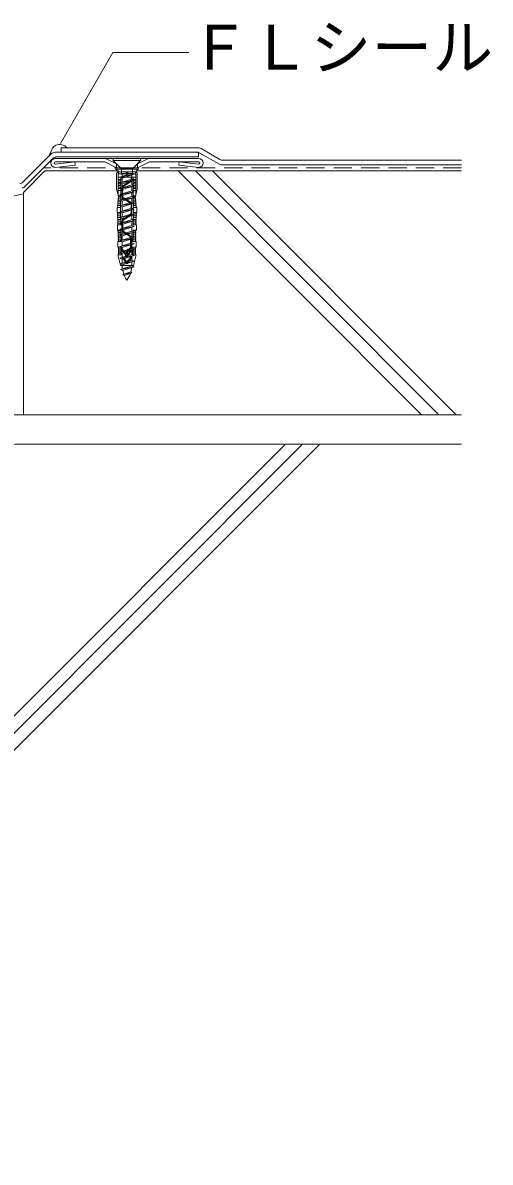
# Model space of a CAD drawing. Units: millimetres, scale not verified. Extents: x -675 to 675, y -471 to 460.
# Drawn here: x 284.5 to 438.1, y -253.4 to 120.5 of the extents above; entities that cross this region are included whole.
import ezdxf
from ezdxf.enums import TextEntityAlignment as Align

# ---------------------------------------------------------------- set-up
doc = ezdxf.new("R2010")
doc.units = ezdxf.units.MM
doc.header["$LTSCALE"] = 5
doc.linetypes.add('DASHED1', pattern=[1.8, 1.2, -0.6])
for name, color, linetype, lineweight in [('1-2_ハッチング', 9, 'Continuous', 18), ('1-4_リベットルーフ', 6, 'Continuous', 18), ('1-5_ＦＬ鋼板・ディスク', 5, 'Continuous', 18), ('1-6_アンカー類', 4, 'Continuous', 9), ('1-A_元図・躯体', 7, 'Continuous', 18), ('1-B_その他', 30, 'Continuous', 18), ('1-C_アンカー類②', 4, 'Continuous', 9), ('E-E', 7, 'Continuous', 18)]:
    doc.layers.add(name, color=color, linetype=linetype, lineweight=lineweight)
doc.styles.add('ＭＳ ゴシック', font='')
doc.styles.get('ＭＳ ゴシック').set_extended_font_data('MS Gothic')

msp = doc.modelspace()

# ---------------------------------------------------------------- linework, layer by layer
at = {"layer": '1-2_ハッチング', "color": 4, "lineweight": 9}
msp.add_line((294.248, 79.276), (292.894, 76.516), dxfattribs=at)
for centre, radius, start, end in [((296.043, 78.396), 2, 111.068, 153.882), ((296.593, 76.97), 3.528, 45.122, 111.068)]:
    msp.add_arc(centre, radius, start, end, dxfattribs=at)
at = {"layer": '1-4_リベットルーフ'}
for p, q in [((342.099, 79.47), (297.062, 79.47)), ((343.099, 79.202), (349.273, 75.638)), ((284.551, 68.172), (293.763, 77.384)), ((285.303, 66.803), (294.384, 75.884)), ((342.233, 77.97), (295.177, 77.97)), ((342.233, 76.47), (295.798, 76.47)), ((342.233, 76.47), (342.233, 77.97)), ((348.871, 74.138), (342.698, 77.702)), ((428.672, 75.37), (350.273, 75.37)), ((428.672, 73.87), (349.871, 73.87))]:
    msp.add_line(p, q, dxfattribs=at)
at = {"layer": '1-4_リベットルーフ', "linetype": 'DASHED1'}
msp.add_line((428.672, 72.87), (291.574, 72.87), dxfattribs=at)
at = {"layer": '1-4_リベットルーフ'}
msp.add_lwpolyline([(341.698, 77.97), (297.062, 77.97), (297.062, 79.47)], dxfattribs=at)
for centre, start, end in [((342.099, 77.47), 60, 90), ((295.177, 75.97), 90, 135), ((295.798, 74.47), 90, 135), ((341.698, 75.97), 60, 90), ((350.273, 77.37), 240, 270), ((349.871, 75.87), 240, 270), ((283.137, 69.587), 282.593, 315), ((283.889, 68.218), 282.593, 315)]:
    msp.add_arc(centre, 2, start, end, dxfattribs=at)
at = {"layer": '1-5_ＦＬ鋼板・ディスク'}
for p, q in [((295.189, 74.073), (301.6, 74.862)), ((342.233, 75.97), (295.235, 75.97)), ((311.423, 74.87), (295.235, 74.87)), ((301.6, 74.862), (301.735, 73.77)), ((315.324, 72.87), (311.423, 74.87)), ((315.324, 74.14), (311.718, 75.97)), ((322.144, 74.14), (325.797, 75.97)), ((322.144, 72.87), (326.092, 74.87)), ((326.092, 74.87), (342.233, 74.87)), ((335.868, 74.862), (335.733, 73.77)), ((342.279, 74.073), (335.868, 74.862)), ((295.235, 72.97), (301.735, 73.77)), ((315.324, 74.14), (315.324, 72.87)), ((322.144, 74.14), (322.144, 72.87)), ((342.233, 72.97), (335.733, 73.77))]:
    msp.add_line(p, q, dxfattribs=at)
for centre, radius, start, end in [((295.235, 74.47), 1.5, 90, 270), ((295.235, 74.47), 0.4, 90, 263.406), ((342.233, 74.47), 1.5, 270, 90), ((342.233, 74.47), 0.4, 276.594, 90)]:
    msp.add_arc(centre, radius, start, end, dxfattribs=at)
at = {"layer": '1-6_アンカー類'}
for p, q in [((314.234, 75.97), (314.234, 75.23)), ((323.234, 75.97), (314.234, 75.97)), ((316.601, 72.863), (314.234, 75.23)), ((320.867, 72.863), (323.234, 75.23)), ((320.574, 72.57), (316.894, 72.57)), ((316.894, 72.156), (316.894, 70.97)), ((320.574, 72.156), (320.574, 70.97)), ((319.982, 70.97), (316.409, 69.858)), ((320.332, 69.179), (316.409, 67.958)), ((321.063, 68.85), (316.409, 67.958)), ((320.574, 70.97), (316.894, 70.97)), ((317.136, 70.97), (317.136, 70.084)), ((317.136, 69.529), (317.136, 68.184)), ((317.136, 67.629), (317.136, 66.284)), ((320.332, 70.523), (320.332, 69.179)), ((321.063, 68.85), (320.332, 69.179)), ((320.332, 68.623), (320.332, 67.28)), ((321.063, 70.75), (320.574, 70.97)), ((320.332, 65.379), (316.409, 64.158)), ((321.063, 65.05), (316.409, 64.158)), ((320.336, 67.28), (316.413, 66.059)), ((321.067, 66.951), (316.413, 66.059)), ((317.136, 65.732), (317.136, 64.384)), ((317.136, 63.829), (317.136, 62.482)), ((320.332, 66.723), (320.332, 65.379)), ((321.063, 65.05), (320.332, 65.379)), ((320.332, 64.823), (320.332, 63.476)), ((321.067, 66.951), (320.336, 67.28)), ((320.332, 63.476), (316.409, 62.255)), ((321.063, 63.147), (316.409, 62.255)), ((320.336, 61.577), (316.413, 60.357)), ((321.067, 61.248), (316.413, 60.357)), ((317.136, 61.927), (317.136, 60.582)), ((317.136, 60.028), (317.136, 58.682)), ((321.063, 63.147), (320.332, 63.476)), ((320.332, 62.92), (320.332, 61.577)), ((320.332, 61.02), (320.332, 59.676)), ((321.067, 61.248), (320.336, 61.577)), ((320.332, 59.676), (316.409, 58.455)), ((321.063, 59.347), (316.409, 58.455)), ((320.332, 57.773), (316.409, 56.553)), ((321.063, 57.444), (316.409, 56.553)), ((317.136, 58.127), (317.136, 56.779)), ((317.136, 56.224), (317.136, 54.876)), ((321.063, 59.347), (320.332, 59.676)), ((320.332, 59.12), (320.332, 57.773)), ((321.063, 57.444), (320.332, 57.773)), ((320.332, 57.217), (320.332, 55.87)), ((320.332, 55.87), (316.409, 54.65)), ((321.063, 55.541), (316.409, 54.65)), ((320.332, 53.97), (316.409, 52.75)), ((321.063, 53.641), (316.409, 52.75)), ((317.136, 54.321), (317.136, 52.976)), ((317.136, 52.421), (317.136, 51.076)), ((321.063, 55.541), (320.332, 55.87)), ((320.332, 55.314), (320.332, 53.97)), ((321.063, 53.641), (320.332, 53.97)), ((320.332, 53.414), (320.332, 52.07)), ((320.332, 52.07), (316.409, 50.85)), ((321.063, 51.741), (316.409, 50.85)), ((320.336, 50.172), (316.413, 48.951)), ((321.067, 49.843), (316.413, 48.951)), ((317.136, 50.521), (317.136, 49.176)), ((317.136, 48.624), (317.136, 47.276)), ((321.063, 51.741), (320.332, 52.07)), ((320.332, 51.514), (320.332, 50.17)), ((320.332, 49.614), (320.332, 48.27)), ((321.067, 49.843), (320.336, 50.172)), ((320.332, 48.27), (316.409, 47.05)), ((321.063, 47.942), (316.409, 47.05)), ((320.332, 46.37), (316.409, 45.15)), ((321.063, 46.042), (316.409, 45.15)), ((317.136, 46.721), (317.136, 45.376)), ((321.063, 47.942), (320.332, 48.27)), ((320.332, 47.714), (320.332, 46.37)), ((321.063, 46.042), (320.332, 46.37)), ((320.332, 45.814), (320.332, 44.47)), ((320.332, 44.47), (316.409, 43.25)), ((321.063, 44.142), (316.409, 43.25)), ((320.332, 42.57), (316.409, 41.35)), ((321.063, 42.242), (316.409, 41.35)), ((317.136, 44.821), (317.136, 43.476)), ((317.136, 42.921), (317.136, 41.576)), ((321.063, 44.142), (320.332, 44.47)), ((320.332, 43.915), (320.332, 42.57)), ((321.063, 42.242), (320.332, 42.57)), ((320.332, 42.015), (320.332, 41.043)), ((320.318, 40.671), (316.648, 39.498)), ((320.38, 38.437), (317.338, 37.854)), ((321.049, 40.342), (320.318, 40.671))]:
    msp.add_line(p, q, dxfattribs=at)
for points in [[(323.234, 75.97), (323.234, 75.23), (314.234, 75.23)], [(316.409, 67.958), (317.136, 67.629), (321.063, 68.85)], [(316.409, 64.158), (317.136, 63.829), (321.063, 65.05)], [(316.413, 66.059), (317.14, 65.731), (321.067, 66.951)], [(316.409, 62.255), (317.136, 61.927), (321.063, 63.147)], [(316.413, 60.357), (317.14, 60.028), (321.067, 61.248)], [(316.409, 58.455), (317.136, 58.127), (321.063, 59.347)], [(316.409, 56.553), (317.136, 56.224), (321.063, 57.444)], [(316.409, 54.65), (317.136, 54.321), (321.063, 55.541)], [(316.409, 52.75), (317.136, 52.421), (321.063, 53.641)], [(316.409, 50.85), (317.136, 50.521), (321.063, 51.741)], [(316.413, 48.951), (317.14, 48.622), (321.067, 49.843)], [(316.409, 47.05), (317.136, 46.721), (321.063, 47.942)], [(316.409, 45.15), (317.136, 44.821), (321.063, 46.042)], [(316.409, 43.25), (317.136, 42.921), (321.063, 44.142)], [(316.409, 41.35), (317.136, 41.021), (321.063, 42.242)], [(320.01, 38.766), (317.338, 37.854), (317.903, 37.491)], [(317.903, 37.491), (320.38, 38.437), (320.01, 38.766)]]:
    msp.add_lwpolyline(points, dxfattribs=at)
for points in [[(321.063, 70.75), (316.409, 69.858), (317.136, 69.529)], [(317.369, 39.172), (321.049, 40.342), (316.648, 39.498)]]:
    msp.add_lwpolyline(points, close=True, dxfattribs=at)
for centre, radius, start, end in [((315.894, 72.156), 1, 0, 45), ((321.574, 72.156), 1, 135, 180), ((326.517, 41.21), 9.383, 181.153, 189.302), ((326.517, 41.21), 9.383, 192.558, 200.133), ((326.517, 41.21), 9.383, 203.352, 213.951), ((310.951, 41.21), 9.383, 326.049, 341.511), ((310.951, 41.21), 9.383, 344.901, 353.165), ((310.951, 41.21), 9.383, 356.704, 358.981)]:
    msp.add_arc(centre, radius, start, end, dxfattribs=at)
at = {"layer": '1-A_元図・躯体'}
for p, q in [((428.672, 71.87), (321.658, 71.87)), ((335.567, 71.87), (415.562, -8.13)), ((341.224, 71.87), (421.219, -8.13)), ((346.881, 71.87), (426.876, -8.13)), ((108.442, 24.925), (284.729, 64.307)), ((370.575, -17.97), (141.131, -247.417)), ((376.232, -17.97), (146.788, -247.417)), ((381.889, -17.97), (152.445, -247.417))]:
    msp.add_line(p, q, dxfattribs=at)
for points in [[(315.929, 71.87), (291.784, 71.87), (284.729, 64.815), (284.729, 28.77), (284.729, -8.13)], [(136.174, -30.654), (177.454, -30.654), (278.754, -8.13), (428.672, -8.13)], [(86.289, -298.039), (86.289, -102.529), (102.169, -102.529), (102.169, -85.774), (120.689, -85.774), (120.689, -65.464), (142.354, -50.054), (163.019, -50.054), (163.019, -52.259), (180.544, -52.259), (180.544, -40.354), (281.939, -17.83), (428.672, -17.83)]]:
    msp.add_lwpolyline(points, dxfattribs=at)
at = {"layer": '1-B_その他'}
for p, q in [((428.672, -8.13), (278.754, -8.13)), ((281.939, -17.83), (428.672, -17.83))]:
    msp.add_line(p, q, dxfattribs=at)
at = {"layer": '1-C_アンカー類②'}
for p, q in [((315.059, 72.42), (315.059, 72.87)), ((322.409, 72.87), (315.059, 72.87)), ((322.409, 72.42), (315.059, 72.42)), ((315.844, 71.57), (315.059, 72.42)), ((315.944, 71.57), (315.344, 71.07)), ((315.344, 65.87), (315.344, 71.07)), ((321.624, 71.57), (315.844, 71.57)), ((315.944, 70.87), (315.944, 71.57)), ((318.484, 70.87), (318.484, 71.57)), ((318.484, 70.87), (318.734, 71.07)), ((318.984, 70.87), (318.734, 71.07)), ((318.984, 70.87), (318.984, 71.57)), ((322.124, 71.07), (321.524, 71.57)), ((321.524, 70.87), (321.524, 71.57)), ((321.624, 71.57), (322.409, 72.42)), ((322.124, 65.87), (322.124, 71.07)), ((322.409, 72.42), (322.409, 72.87)), ((321.624, 70.87), (315.844, 70.87)), ((315.844, 63.67), (315.844, 70.87)), ((321.624, 69.77), (315.844, 69.77)), ((316.734, 69.07), (315.844, 69.07)), ((316.761, 68.57), (315.844, 68.57)), ((316.734, 68.07), (315.844, 68.07)), ((316.734, 67.57), (315.844, 67.57)), ((316.734, 63.67), (316.734, 69.77)), ((317.679, 67.167), (319.627, 68.425)), ((317.842, 66.915), (319.789, 68.173)), ((320.084, 69.265), (320.084, 69.77)), ((320.384, 69.265), (320.384, 69.77)), ((320.734, 63.67), (320.734, 69.77)), ((321.624, 69.07), (320.734, 69.07)), ((321.624, 68.57), (320.734, 68.57)), ((321.624, 68.07), (320.734, 68.07)), ((321.624, 67.57), (320.734, 67.57)), ((321.624, 63.67), (321.624, 70.87)), ((315.844, 63.97), (315.344, 65.87)), ((315.671, 59.87), (316.006, 63.67)), ((316.734, 67.07), (315.844, 67.07)), ((316.734, 66.57), (315.844, 66.57)), ((316.734, 66.07), (315.844, 66.07)), ((316.734, 65.47), (315.844, 65.47)), ((316.734, 63.67), (315.844, 63.67)), ((316.593, 59.87), (316.734, 63.67)), ((317.084, 65.17), (317.084, 66.075)), ((317.384, 65.17), (317.084, 65.17)), ((317.084, 63.765), (317.084, 64.67)), ((317.384, 64.67), (317.084, 64.67)), ((317.384, 65.17), (317.384, 66.075)), ((317.384, 63.765), (317.384, 64.67)), ((321.624, 67.07), (320.734, 67.07)), ((321.624, 66.57), (320.734, 66.57)), ((321.624, 66.07), (320.734, 66.07)), ((321.624, 65.47), (320.734, 65.47)), ((321.624, 63.67), (320.734, 63.67)), ((320.875, 59.866), (320.734, 63.67)), ((321.798, 59.87), (321.463, 63.67)), ((322.124, 65.87), (321.624, 63.97)), ((315.509, 58.17), (315.509, 59.87)), ((316.593, 59.87), (315.509, 59.87)), ((316.615, 60.47), (315.571, 60.47)), ((316.638, 61.07), (315.623, 61.07)), ((316.66, 61.67), (315.676, 61.67)), ((316.682, 62.27), (315.729, 62.27)), ((316.704, 62.87), (315.782, 62.87)), ((316.727, 63.47), (315.835, 63.47)), ((316.584, 58.17), (316.593, 59.878)), ((317.679, 62.673), (319.627, 61.415)), ((317.842, 62.925), (319.789, 61.667)), ((320.084, 58.265), (320.084, 60.575)), ((320.384, 58.265), (320.384, 60.575)), ((321.633, 63.47), (320.735, 63.47)), ((321.686, 62.87), (320.764, 62.87)), ((321.739, 62.27), (320.786, 62.27)), ((321.792, 61.67), (320.808, 61.67)), ((321.845, 61.07), (320.831, 61.07)), ((321.898, 60.47), (320.853, 60.47)), ((321.959, 59.87), (320.875, 59.87)), ((320.884, 58.17), (320.875, 59.866)), ((321.959, 58.17), (321.959, 59.87)), ((316.584, 58.17), (315.509, 58.17)), ((316.594, 57.77), (315.528, 57.77)), ((316.609, 57.17), (315.543, 57.17)), ((316.624, 56.57), (315.558, 56.57)), ((315.771, 54.17), (315.671, 58.17)), ((316.684, 54.17), (316.584, 58.17)), ((317.679, 56.167), (319.627, 57.425)), ((317.842, 55.915), (319.789, 57.173)), ((320.784, 54.17), (320.884, 58.17)), ((321.911, 56.57), (320.844, 56.57)), ((321.926, 57.17), (320.859, 57.17)), ((321.941, 57.77), (320.874, 57.77)), ((321.959, 58.17), (320.884, 58.17)), ((321.698, 54.17), (321.798, 58.17)), ((316.639, 55.97), (315.573, 55.97)), ((316.654, 55.37), (315.588, 55.37)), ((316.669, 54.77), (315.603, 54.77)), ((316.684, 54.17), (315.609, 54.17)), ((315.984, 48.67), (315.809, 52.47)), ((316.859, 48.67), (316.684, 52.47)), ((317.084, 52.765), (317.084, 55.075)), ((317.384, 52.765), (317.384, 55.075)), ((320.609, 48.67), (320.784, 52.47)), ((321.859, 54.17), (320.784, 54.17)), ((321.821, 52.47), (320.784, 52.47)), ((321.866, 54.77), (320.799, 54.77)), ((321.896, 55.97), (320.829, 55.97)), ((321.881, 55.37), (320.83, 55.37)), ((321.484, 48.67), (321.571, 52.47)), ((321.821, 52.47), (321.859, 54.17)), ((316.698, 52.17), (315.67, 52.17)), ((316.721, 51.67), (315.679, 51.67)), ((316.767, 51.07), (315.69, 51.07)), ((316.79, 50.47), (315.701, 50.47)), ((316.813, 49.87), (315.712, 49.87)), ((316.836, 49.27), (315.722, 49.27)), ((315.734, 46.87), (315.734, 48.67)), ((316.859, 48.67), (315.734, 48.67)), ((317.679, 51.673), (319.427, 50.544)), ((317.842, 51.925), (319.589, 50.796)), ((319.884, 47.136), (319.884, 49.704)), ((320.184, 47.136), (320.184, 49.704)), ((321.734, 48.67), (320.609, 48.67)), ((321.733, 49.27), (320.632, 49.27)), ((321.746, 49.87), (320.655, 49.87)), ((321.76, 50.47), (320.678, 50.47)), ((321.774, 51.07), (320.701, 51.07)), ((321.787, 51.67), (320.747, 51.67)), ((321.799, 52.17), (320.762, 52.17)), ((321.734, 46.87), (321.734, 48.67)), ((316.859, 46.87), (315.734, 46.87)), ((316.859, 46.32), (315.809, 46.32)), ((316.859, 45.82), (315.809, 45.82)), ((316.859, 45.32), (315.809, 45.32)), ((315.984, 44.27), (315.984, 46.87)), ((316.859, 44.27), (316.859, 46.87)), ((317.234, 45.973), (317.234, 45.79)), ((318.734, 44.17), (317.324, 46.003)), ((318.734, 43.67), (317.338, 45.485)), ((318.584, 44.87), (318.584, 45.044)), ((318.884, 44.87), (318.584, 44.87)), ((318.734, 44.17), (320.145, 46.003)), ((318.734, 43.67), (320.13, 45.485)), ((318.884, 44.87), (318.884, 45.044)), ((319.179, 46.136), (319.427, 46.296)), ((319.342, 45.884), (319.589, 46.044)), ((320.234, 45.973), (320.234, 45.79)), ((320.609, 44.27), (320.609, 46.87)), ((321.734, 46.87), (320.609, 46.87)), ((321.659, 46.32), (320.609, 46.32)), ((321.659, 45.82), (320.609, 45.82)), ((321.659, 45.32), (320.609, 45.32)), ((321.484, 44.27), (321.484, 46.87)), ((316.634, 40.87), (315.734, 44.27)), ((316.859, 44.27), (315.734, 44.27)), ((316.859, 44.82), (315.809, 44.82)), ((317.234, 43.673), (317.234, 43.49)), ((318.734, 41.87), (317.324, 43.703)), ((318.734, 41.37), (317.338, 43.185)), ((318.734, 41.87), (320.145, 43.703)), ((318.734, 41.37), (320.13, 43.185)), ((320.234, 43.673), (320.234, 43.49)), ((321.659, 44.82), (320.609, 44.82)), ((321.733, 44.27), (320.609, 44.27)), ((320.834, 40.87), (321.734, 44.27)), ((320.834, 40.87), (316.634, 40.87))]:
    msp.add_line(p, q, dxfattribs=at)
for points in [[(318.984, 71.57), (318.734, 71.07), (318.484, 71.57)], [(316.684, 52.47), (315.648, 52.47), (315.609, 54.17)]]:
    msp.add_lwpolyline(points, dxfattribs=at)
for centre, radius, start, end in [((319.084, 69.265), 1, 302.858, 0), ((319.084, 69.265), 1.3, 302.858, 0), ((318.384, 66.075), 1.3, 122.858, 180), ((318.384, 63.765), 1.3, 180, 237.142), ((318.384, 66.075), 1, 122.858, 180), ((318.384, 63.765), 1, 180, 237.142), ((319.084, 60.575), 1, 0, 57.142), ((319.084, 60.575), 1.3, 0, 57.142), ((318.384, 55.075), 1.3, 122.858, 180), ((319.084, 58.265), 1, 302.858, 0), ((319.084, 58.265), 1.3, 302.858, 0), ((318.384, 52.765), 1.3, 180, 237.142), ((318.384, 55.075), 1, 122.858, 180), ((318.384, 52.765), 1, 180, 237.142), ((318.884, 49.704), 1, 0, 57.142), ((318.884, 49.704), 1.3, 0, 57.142), ((317.284, 45.973), 0.05, 37.569, 180), ((317.734, 45.79), 0.5, 180, 217.569), ((319.884, 45.044), 1.3, 122.858, 180), ((319.884, 45.044), 1, 122.858, 180), ((318.884, 47.136), 1, 302.858, 0), ((318.884, 47.136), 1.3, 302.858, 0), ((319.734, 45.79), 0.5, 322.431, 0), ((320.184, 45.973), 0.05, 0, 142.431), ((317.284, 43.673), 0.05, 37.569, 180), ((317.734, 43.49), 0.5, 180, 217.569), ((319.734, 43.49), 0.5, 322.431, 0), ((320.184, 43.673), 0.05, 0, 142.431)]:
    msp.add_arc(centre, radius, start, end, dxfattribs=at)
at = {"layer": 'E-E'}
for q in [(296.866, 80.863), (339.1, 110.713)]:
    msp.add_line((314.1, 110.713), q, dxfattribs=at)

# ---------------------------------------------------------------- texts
at = {"layer": 'E-E', "style": 'ＭＳ ゴシック'}
msp.add_text('ＦＬシール', height=14.66, dxfattribs=at).set_placement((339.1, 100.713), align=Align.BOTTOM_LEFT)

doc.saveas('drawing.dxf')
